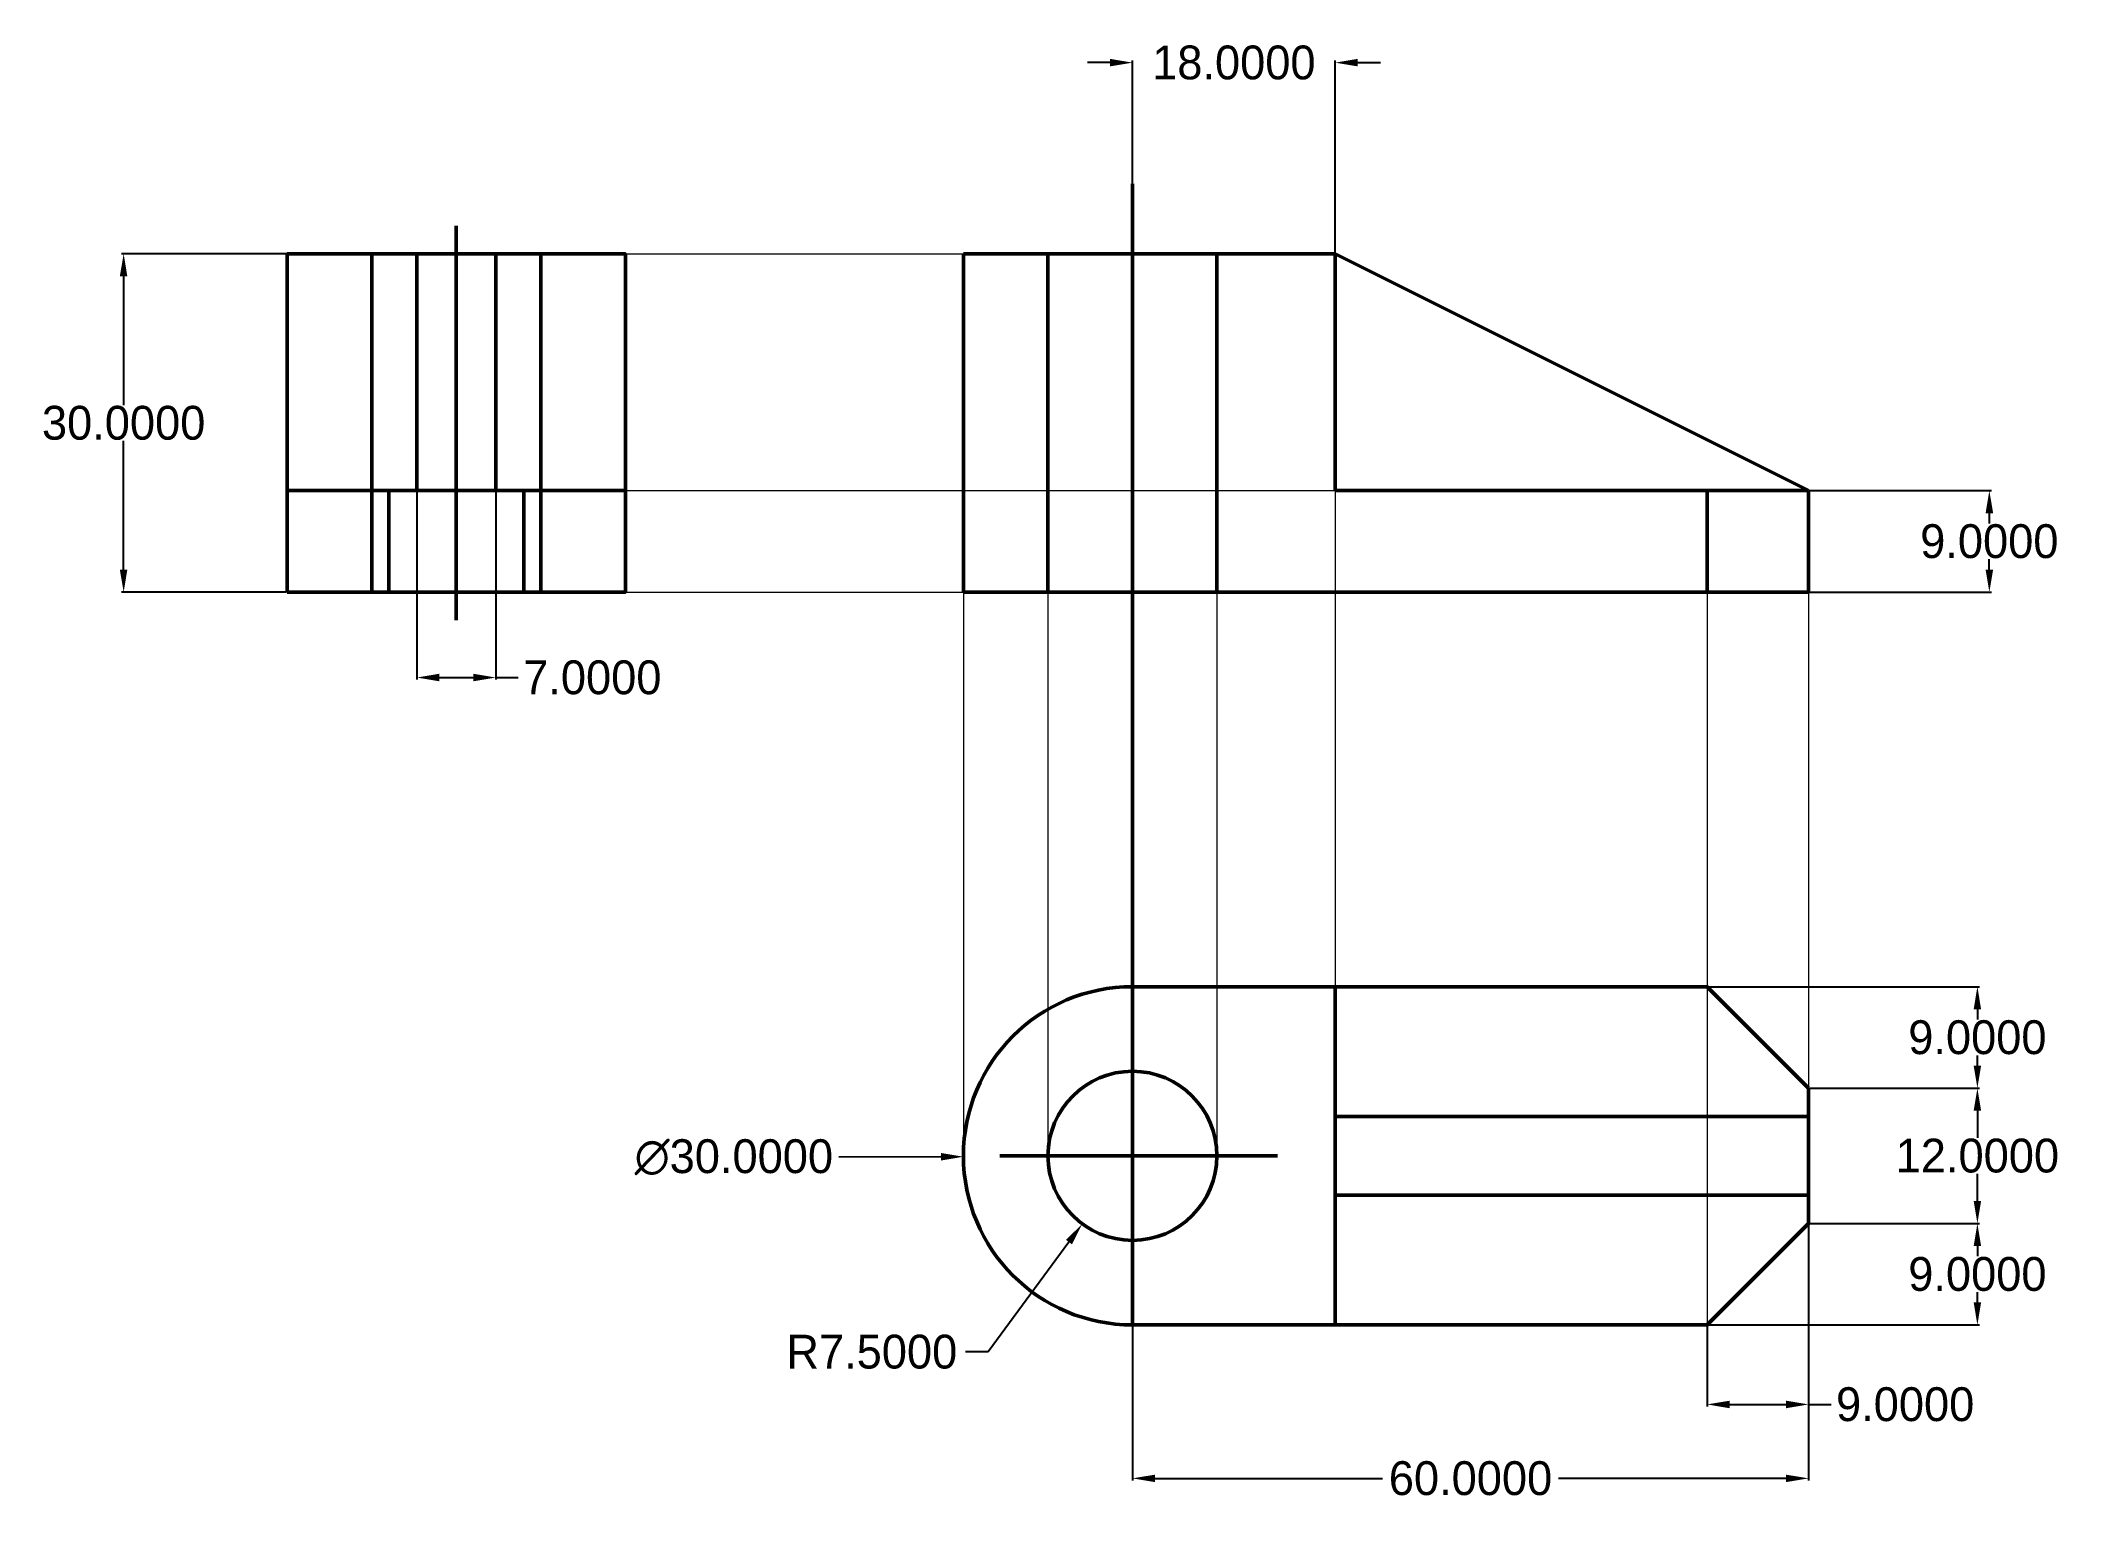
# Model space of a CAD drawing. Header units: inches. Extents: x -37 to 142, y -81 to 49.
import ezdxf
from ezdxf.lldxf.tags import DXFTag

# ---------------------------------------------------------------- set-up
doc = ezdxf.new("R2010")
doc.units = ezdxf.units.IN
doc.header["$MEASUREMENT"] = 0
doc.layers.get('0').update_dxf_attribs({"lineweight": 50})
for name, color, linetype, lineweight in [('centerline', 7, 'CENTERX2', 50), ('Dimension', 7, 'Continuous', 5), ('Extension', 7, 'Continuous', 5), ('hidden', 7, 'HIDDENX2', 50)]:
    doc.layers.add(name, color=color, linetype=linetype, lineweight=lineweight)
tags = doc.linetypes.add('CENTERX2', pattern=[4, 2.5, -0.5, 0.5, -0.5]).pattern_tags.tags
tags[10:11] = [DXFTag(74, 4), DXFTag(75, 0), DXFTag(340, '0'), DXFTag(46, 1.0), DXFTag(50, 0.0), DXFTag(44, 0.0), DXFTag(45, 0.0)]
tags[8:9] = [DXFTag(74, 4), DXFTag(75, 0), DXFTag(340, '0'), DXFTag(46, 1.0), DXFTag(50, 0.0), DXFTag(44, 0.0), DXFTag(45, 0.0)]
tags[6:7] = [DXFTag(74, 4), DXFTag(75, 0), DXFTag(340, '0'), DXFTag(46, 1.0), DXFTag(50, 0.0), DXFTag(44, 0.0), DXFTag(45, 0.0)]
tags[4:5] = [DXFTag(74, 4), DXFTag(75, 0), DXFTag(340, '0'), DXFTag(46, 1.0), DXFTag(50, 0.0), DXFTag(44, 0.0), DXFTag(45, 0.0)]
tags = doc.linetypes.add('HIDDENX2', pattern=[0.75, 0.5, -0.25]).pattern_tags.tags
tags[6:7] = [DXFTag(74, 4), DXFTag(75, 0), DXFTag(340, '0'), DXFTag(46, 1.0), DXFTag(50, 0.0), DXFTag(44, 0.0), DXFTag(45, 0.0)]
tags[4:5] = [DXFTag(74, 4), DXFTag(75, 0), DXFTag(340, '0'), DXFTag(46, 1.0), DXFTag(50, 0.0), DXFTag(44, 0.0), DXFTag(45, 0.0)]
doc.dimstyles.get("Standard").update_dxf_attribs({"dimtxt": 0.18, "dimasz": 0.18, "dimexe": 0.18, "dimexo": 0.0625, "dimgap": 0.09, "dimtad": 0, "dimtih": 1, "dimtoh": 1, "dimdec": 4, "dimzin": 0, "dimdsep": 46, "dimtxsty": 'Standard', "dimcen": 0.09, "dimadec": 0, "dimazin": 0, "dimtfac": 1, "dimtdec": 4, "dimtofl": 0, "dimtmove": 0, "dimatfit": 3, "dimfxl": 0, "dimtolj": 1, "dimtzin": 0, "dimarcsym": 0})

# ---------------------------------------------------------------- blocks, each defined once
blk = doc.blocks.new('*D1')
at = {"color": 0, "linetype": 'ByBlock', "lineweight": -2}
for p, q in [((58, 46.96), (56, 46.96)), ((60, 30.06), (60, 47.14)), ((78, 30.06), (78, 47.14)), ((80, 46.96), (82, 46.96))]:
    blk.add_line(p, q, dxfattribs=at)
at = {"color": 0, "linetype": 'ByBlock'}
for points in [[(60, 46.96), (58, 46.63), (58, 47.3)], [(78, 46.96), (80, 46.63), (80, 47.3)]]:
    blk.add_solid(points, dxfattribs=at)
at = {"layer": 'DEFPOINTS', "color": 0, "linetype": 'ByBlock'}
for p in [(60, 30), (78, 30)]:
    blk.add_point(p, dxfattribs=at)
at = {"color": 0, "linetype": 'ByBlock', "insert": (69, 46.96), "char_height": 3, "attachment_point": 5}
blk.add_mtext('18.0000', dxfattribs=at)
blk = doc.blocks.new('*D2')
at = {"color": 0, "linetype": 'ByBlock', "lineweight": -2}
for p, q in [((120, -50.06), (120, -78.79)), ((60, -65.06), (60, -78.79)), ((62, -78.61), (82.19, -78.61)), ((118, -78.61), (97.81, -78.61))]:
    blk.add_line(p, q, dxfattribs=at)
at = {"color": 0, "linetype": 'ByBlock'}
for points in [[(60, -78.61), (62, -78.94), (62, -78.28)], [(120, -78.61), (118, -78.94), (118, -78.28)]]:
    blk.add_solid(points, dxfattribs=at)
at = {"layer": 'DEFPOINTS', "color": 0, "linetype": 'ByBlock'}
for p in [(120, -50), (60, -65)]:
    blk.add_point(p, dxfattribs=at)
at = {"color": 0, "linetype": 'ByBlock', "insert": (90, -78.61), "char_height": 3, "attachment_point": 5}
blk.add_mtext('60.0000', dxfattribs=at)
blk = doc.blocks.new('*D5')
at = {"color": 0, "linetype": 'ByBlock', "lineweight": -2}
for p, q in [((59.91, -50), (60.09, -50)), ((60, -49.91), (60, -50.09)), ((54.37, -57.65), (47.2, -67.39)), ((47.2, -67.39), (45.2, -67.39))]:
    blk.add_line(p, q, dxfattribs=at)
at = {"color": 0, "linetype": 'ByBlock'}
blk.add_solid([(55.55, -56.04), (54.1, -57.45), (54.64, -57.85)], dxfattribs=at)
at = {"layer": 'DEFPOINTS', "color": 0, "linetype": 'ByBlock'}
for p in [(60, -50), (55.55, -56.04)]:
    blk.add_point(p, dxfattribs=at)
at = {"color": 0, "linetype": 'ByBlock', "insert": (36.87, -67.39), "char_height": 3, "attachment_point": 5}
blk.add_mtext('R7.5000', dxfattribs=at)
blk = doc.blocks.new('*D6')
at = {"color": 0, "linetype": 'ByBlock', "lineweight": -2}
for p, q in [((43, -50.09), (33.95, -50.13)), ((59.91, -50), (60.09, -50)), ((60, -49.91), (60, -50.09))]:
    blk.add_line(p, q, dxfattribs=at)
at = {"color": 0, "linetype": 'ByBlock'}
blk.add_solid([(45, -50.08), (43, -49.75), (43, -50.42)], dxfattribs=at)
at = {"layer": 'DEFPOINTS', "color": 0, "linetype": 'ByBlock'}
for p in [(45, -50.08), (75, -49.92)]:
    blk.add_point(p, dxfattribs=at)
at = {"color": 0, "linetype": 'ByBlock', "insert": (24.63, -50.13), "char_height": 3, "attachment_point": 5}
blk.add_mtext('∅30.0000', dxfattribs=at)
blk = doc.blocks.new('*D9')
at = {"color": 0, "linetype": 'ByBlock', "lineweight": -2}
for p, q in [((120.06, -56), (135.16, -56)), ((134.98, -58), (134.98, -58.91)), ((134.98, -63), (134.98, -62.09)), ((111.06, -65), (135.16, -65))]:
    blk.add_line(p, q, dxfattribs=at)
at = {"color": 0, "linetype": 'ByBlock'}
for points in [[(134.98, -56), (134.65, -58), (135.31, -58)], [(134.98, -65), (134.65, -63), (135.31, -63)]]:
    blk.add_solid(points, dxfattribs=at)
at = {"layer": 'DEFPOINTS', "color": 0, "linetype": 'ByBlock'}
for p in [(120, -56), (111, -65)]:
    blk.add_point(p, dxfattribs=at)
at = {"color": 0, "linetype": 'ByBlock', "insert": (134.98, -60.5), "char_height": 3, "attachment_point": 5}
blk.add_mtext('9.0000', dxfattribs=at)
blk = doc.blocks.new('*D10')
at = {"color": 0, "linetype": 'ByBlock', "lineweight": -2}
for p, q in [((120.12, -44), (135.16, -44)), ((134.98, -46), (134.98, -48.41)), ((134.98, -54), (134.98, -51.59)), ((120.06, -56), (135.16, -56))]:
    blk.add_line(p, q, dxfattribs=at)
at = {"color": 0, "linetype": 'ByBlock'}
for points in [[(134.98, -44), (134.65, -46), (135.31, -46)], [(134.98, -56), (134.65, -54), (135.31, -54)]]:
    blk.add_solid(points, dxfattribs=at)
at = {"layer": 'DEFPOINTS', "color": 0, "linetype": 'ByBlock'}
for p in [(120.06, -44), (120, -56)]:
    blk.add_point(p, dxfattribs=at)
at = {"color": 0, "linetype": 'ByBlock', "insert": (134.98, -50), "char_height": 3, "attachment_point": 5}
blk.add_mtext('12.0000', dxfattribs=at)
blk = doc.blocks.new('*D11')
at = {"color": 0, "linetype": 'ByBlock', "lineweight": -2}
for p, q in [((111.06, -35), (135.16, -35)), ((134.98, -37), (134.98, -37.91)), ((134.98, -42), (134.98, -41.09)), ((120.19, -44), (135.16, -44))]:
    blk.add_line(p, q, dxfattribs=at)
at = {"color": 0, "linetype": 'ByBlock'}
for points in [[(134.98, -35), (134.65, -37), (135.31, -37)], [(134.98, -44), (134.65, -42), (135.31, -42)]]:
    blk.add_solid(points, dxfattribs=at)
at = {"layer": 'DEFPOINTS', "color": 0, "linetype": 'ByBlock'}
for p in [(111, -35), (120.12, -44)]:
    blk.add_point(p, dxfattribs=at)
at = {"color": 0, "linetype": 'ByBlock', "insert": (134.98, -39.5), "char_height": 3, "attachment_point": 5}
blk.add_mtext('9.0000', dxfattribs=at)
blk = doc.blocks.new('*D12')
at = {"color": 0, "linetype": 'ByBlock', "lineweight": -2}
for p, q in [((120.06, 9), (136.22, 9)), ((136.04, 7), (136.04, 6.09)), ((136.04, 2), (136.04, 2.91)), ((120.06, 0), (136.22, 0))]:
    blk.add_line(p, q, dxfattribs=at)
at = {"color": 0, "linetype": 'ByBlock'}
for points in [[(136.04, 9), (135.71, 7), (136.38, 7)], [(136.04, 0), (135.71, 2), (136.38, 2)]]:
    blk.add_solid(points, dxfattribs=at)
at = {"layer": 'DEFPOINTS', "color": 0, "linetype": 'ByBlock'}
for p in [(120, 9), (120, 0)]:
    blk.add_point(p, dxfattribs=at)
at = {"color": 0, "linetype": 'ByBlock', "insert": (136.04, 4.5), "char_height": 3, "attachment_point": 5}
blk.add_mtext('9.0000', dxfattribs=at)
blk = doc.blocks.new('*D13')
at = {"color": 0, "linetype": 'ByBlock', "lineweight": -2}
for p, q in [((-3.5, 8.94), (-3.5, -7.76)), ((3.5, 8.94), (3.5, -7.76)), ((-1.5, -7.58), (1.5, -7.58)), ((3.5, -7.58), (5.5, -7.58))]:
    blk.add_line(p, q, dxfattribs=at)
at = {"color": 0, "linetype": 'ByBlock'}
for points in [[(-3.5, -7.58), (-1.5, -7.91), (-1.5, -7.24)], [(3.5, -7.58), (1.5, -7.91), (1.5, -7.24)]]:
    blk.add_solid(points, dxfattribs=at)
at = {"layer": 'DEFPOINTS', "color": 0, "linetype": 'ByBlock'}
for p in [(-3.5, 9), (3.5, 9)]:
    blk.add_point(p, dxfattribs=at)
at = {"color": 0, "linetype": 'ByBlock', "insert": (12.07, -7.58), "char_height": 3, "attachment_point": 5}
blk.add_mtext('7.0000', dxfattribs=at)
blk = doc.blocks.new('*D14')
at = {"color": 0, "linetype": 'ByBlock', "lineweight": -2}
for p, q in [((-15.06, 30), (-29.7, 30)), ((-29.52, 28), (-29.52, 16.59)), ((-29.52, 2), (-29.52, 13.41)), ((-15.06, 0), (-29.7, 0))]:
    blk.add_line(p, q, dxfattribs=at)
at = {"color": 0, "linetype": 'ByBlock'}
for points in [[(-29.52, 30), (-29.86, 28), (-29.19, 28)], [(-29.52, 0), (-29.86, 2), (-29.19, 2)]]:
    blk.add_solid(points, dxfattribs=at)
at = {"layer": 'DEFPOINTS', "color": 0, "linetype": 'ByBlock'}
for p in [(-15, 30), (-15, 0)]:
    blk.add_point(p, dxfattribs=at)
at = {"color": 0, "linetype": 'ByBlock', "insert": (-29.52, 15), "char_height": 3, "attachment_point": 5}
blk.add_mtext('30.0000', dxfattribs=at)
blk = doc.blocks.new('*D15')
at = {"color": 0, "linetype": 'ByBlock', "lineweight": -2}
for p, q in [((111, -65.06), (111, -72.23)), ((120, -65.06), (120, -72.23)), ((113, -72.05), (118, -72.05)), ((120, -72.05), (122, -72.05))]:
    blk.add_line(p, q, dxfattribs=at)
at = {"color": 0, "linetype": 'ByBlock'}
for points in [[(111, -72.05), (113, -72.39), (113, -71.72)], [(120, -72.05), (118, -72.39), (118, -71.72)]]:
    blk.add_solid(points, dxfattribs=at)
at = {"layer": 'DEFPOINTS', "color": 0, "linetype": 'ByBlock'}
for p in [(111, -65), (120, -65)]:
    blk.add_point(p, dxfattribs=at)
at = {"color": 0, "linetype": 'ByBlock', "insert": (128.57, -72.05), "char_height": 3, "attachment_point": 5}
blk.add_mtext('9.0000', dxfattribs=at)

msp = doc.modelspace()

# ---------------------------------------------------------------- linework, layer by layer
for p, q in [((-3.5, 30), (-3.5, 9)), ((3.5, 30), (3.5, 9)), ((45, 0), (45, 30)), ((45, 30), (78, 30)), ((78, 30), (78, 9)), ((78, 30), (120, 9)), ((-15, 9), (15, 9)), ((-6, 0), (-6, 9)), ((6, 0), (6, 9)), ((78, 9), (120, 9)), ((111, 0), (111, 9)), ((120, 9), (120, 0)), ((52.5, 0), (45, 0)), ((60, 0), (52.5, 0)), ((120, 0), (60, 0)), ((60, -35), (78, -35)), ((78, -35), (78, -65)), ((78, -35), (111, -35)), ((111, -35), (120, -44)), ((120, -46.5), (120, -44)), ((78, -46.5), (120, -46.5)), ((120, -46.5), (120, -53.5)), ((120, -53.5), (78, -53.5)), ((120, -53.5), (120, -56)), ((120, -56), (111, -65)), ((78, -65), (60, -65)), ((78, -65), (111, -65))]:
    msp.add_line(p, q)
msp.add_lwpolyline([(-15, 0), (15, 0), (15, 30), (-15, 30)], close=True)
msp.add_circle((60, -50), 7.5)
msp.add_arc((60, -50), 15, 90, 270)
at = {"layer": 'centerline'}
for p, q in [((60, -65), (60, 36.22578)), ((0, -2.5), (0, 32.5)), ((72.88065, -50), (48.22326, -50))]:
    msp.add_line(p, q, dxfattribs=at)
at = {"layer": 'Extension'}
for p, q in [((15, 30), (78, 30)), ((15, 9), (118, 9)), ((78, 9), (78, -35)), ((15, 0), (85, 0)), ((45, 0), (45, -50)), ((52.5, 0), (52.5, -50)), ((67.5, 0), (67.5, -50)), ((111, 0), (111, -65)), ((120, 0), (120, -44))]:
    msp.add_line(p, q, dxfattribs=at)
at = {"layer": 'hidden'}
for p, q in [((-7.5, 0), (-7.5, 30)), ((7.5, 0), (7.5, 30)), ((52.5, 30), (52.5, 0)), ((67.5, 0), (67.5, 30))]:
    msp.add_line(p, q, dxfattribs=at)

# ---------------------------------------------------------------- dimensions: what is measured, and where the dimension line sits
at = {"layer": 'Dimension'}
for base, p1, p2, picture, middle in [((78, 46.96394), (60, 30), (78, 30), '*D1', (69, 46.96394)), ((3.5, -7.57739), (-3.5, 9), (3.5, 9), '*D13', (12.07, -7.57739)), ((120, -78.61068), (60, -65), (120, -50), '*D2', (90, -78.61068)), ((120, -72.05312), (111, -65), (120, -65), '*D15', (128.57, -72.05312))]:
    dim = msp.add_linear_dim(base=base, p1=p1, p2=p2, dimstyle='Standard', override={"dimtxt": 3, "dimasz": 2}, dxfattribs=at)
    dim.commit()
    dim.dimension.update_dxf_attribs({"geometry": picture, "text_midpoint": middle})
for base, p1, p2, picture, middle in [((-29.52346, 0), (-15, 30), (-15, 0), '*D14', (-29.52346, 15)), ((136.04305, 0), (120, 9), (120, 0), '*D12', (136.04305, 4.5)), ((134.98055, -44), (111, -35), (120.125, -44), '*D11', (134.98055, -39.5)), ((134.98055, -56), (120.0625, -44), (120, -56), '*D10', (134.98055, -50)), ((134.98055, -65), (120, -56), (111, -65), '*D9', (134.98055, -60.5))]:
    dim = msp.add_linear_dim(base=base, p1=p1, p2=p2, angle=90, dimstyle='Standard', override={"dimtxt": 3, "dimasz": 2}, dxfattribs=at)
    dim.commit()
    dim.dimension.update_dxf_attribs({"geometry": picture, "text_midpoint": middle})
dim = msp.add_diameter_dim_2p(p1=(74.99981, -49.92459), p2=(45.00019, -50.07541), dimstyle='Standard', override={"dimtxt": 3, "dimasz": 2}, dxfattribs=at)
dim.commit()
dim.dimension.update_dxf_attribs({"geometry": '*D6', "text_midpoint": (24.63011, -50.13099)})
dim = msp.add_radius_dim(center=(60, -50), mpoint=(55.55304, -56.03942), dimstyle='Standard', override={"dimtxt": 3, "dimasz": 2}, dxfattribs=at)
dim.commit()
dim.dimension.update_dxf_attribs({"geometry": '*D5', "text_midpoint": (36.87179, -67.38805)})

doc.saveas('drawing.dxf')
